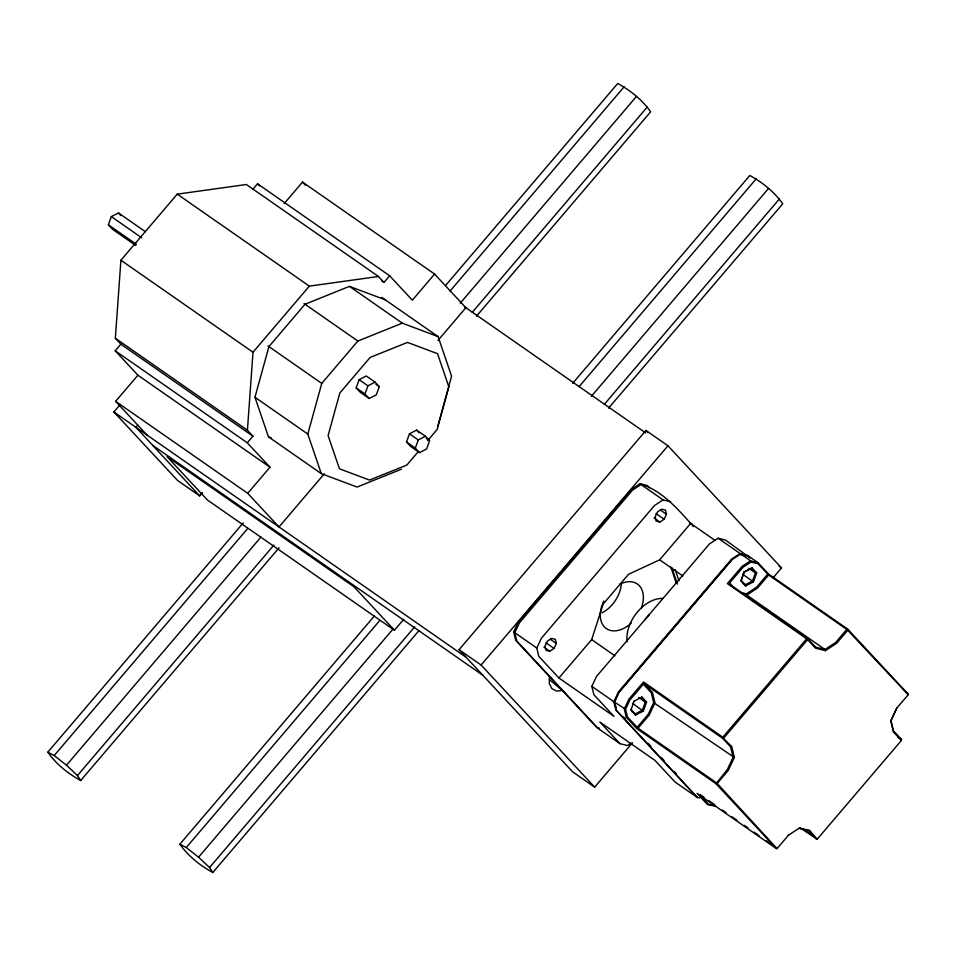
<?xml version="1.0" encoding="UTF-8"?>
<svg xmlns="http://www.w3.org/2000/svg" width="956" height="956" viewBox="0 0 956 956"><rect width="100%" height="100%" fill="white"/><g stroke="black" fill="none" stroke-linecap="round" stroke-linejoin="round"><path stroke-width="1.43" d="M549.509 676.633L549.294 683.373L551.755 688.499L556.416 691.033L562.403 690.495L549.365 679.585M731.495 586.279L729.536 583.064L742.967 567.302L751.01 562.02L758.012 563.789L768.636 574.998L846.777 629.43L847.781 629.191L768.528 574.006L758.048 562.726L748.142 555.83L739.992 554.349L745.608 555.771M324.275 473.841L278.997 526.959L247.735 493.332L269.986 467.209L247.293 442.795L252.946 436.163L120.862 344.184L115.341 338.245L120.91 260.247L177.254 194.14L246.385 184.496L378.468 276.487L383.989 282.414L389.642 275.782L257.546 183.803L252.838 189.324M252.946 436.163L247.425 430.236L253.005 352.238L309.338 286.131L378.468 276.487M635.489 715.136L631.032 709.424L635.489 715.136L643.34 711.085L646.603 702.086L641.978 697.115L633.983 701.238M740.972 580.973L744.091 572.047L752.085 567.924L756.71 572.895L753.459 581.893L745.596 585.944L740.972 580.973L744.222 571.975M401.52 469.181L357.066 487.058L321.288 473.626L307.796 434.06L321.754 383.404L357.855 341.041L402.309 323.164L438.087 336.596L451.579 376.162L437.621 426.818M758.048 562.726L750.568 560.837L740.661 553.93L731.961 559.642L618.902 692.287L614.397 702.074L616.405 710.392L697.593 797.71M800.53 828.111L817.177 839.237L901.389 740.482L893.418 731.902L890.789 720.991L896.752 708.121L907.973 695.024L908.009 693.96L847.781 629.191M749.624 557.623L725.58 540.116L718.099 538.216L709.519 543.856L596.472 676.501L591.836 686.372L593.843 694.677L613.967 716.331L558.937 678.007L591.668 639.6L603.188 604.037L628.522 574.305L659.652 559.834L690.674 523.434C676.478 507.505 660.907 489.962 639.946 483.796L631.378 489.436L518.319 622.081L513.683 631.94L515.69 640.257L596.879 727.576L599.376 728.209M135.716 245.453L112.557 229.321L108.363 224.815L111.326 216.618L118.472 212.949L145.3 231.627M356.182 387.861L359.133 379.675L366.291 375.995L375.099 382.125L379.293 386.642L376.329 394.828L369.183 398.497L360.364 392.366L356.182 387.861L364.989 393.992L369.183 398.497M364.989 393.992L367.94 385.806L375.099 382.125M406.503 441.983L409.467 433.797L416.613 430.116L425.42 436.247L429.614 440.764L426.651 448.95L419.505 452.63L410.698 446.488L406.503 441.983L415.31 448.113L419.505 452.63M415.31 448.113L418.274 439.927L425.42 436.247M630.864 710.165L634.115 701.166M558.937 678.007L538.802 656.354L536.794 648.037L541.431 638.178L654.49 505.533L663.058 499.892L670.538 501.781M554.026 648.407L556.344 643.472L555.34 639.325L551.6 638.369L547.322 641.189L545.004 646.125L546.007 650.283L549.748 651.227L554.026 648.407L545.876 642.731M664.133 519.216L666.463 514.28L665.46 510.122L661.719 509.178L657.429 511.998L655.111 516.933L656.115 521.092L659.855 522.036L664.133 519.216L655.983 513.539M699.541 797.961L697.043 797.328L615.855 710.009L613.848 701.704L618.484 691.833L731.543 559.188L740.111 553.548L747.592 555.448M716.211 782.629L638.058 728.197L627.447 717L625.559 709.197L629.908 699.947L643.34 684.197L644.475 683.887L722.628 738.319L730.599 746.887L733.109 757.283L727.301 769.616L716.044 783.765L636.792 728.568L626.311 717.299L624.304 708.982L628.94 699.123L643.543 681.987L722.796 737.184L722.628 738.319M643.34 684.197L651.311 692.765L653.701 702.636L648.18 714.347L637.09 727.373M722.987 737.936L731.734 746.588L734.363 757.499L728.269 770.44L717.179 783.466L716.403 783.394M890.789 720.991L896.883 708.049M847.554 629.502L847.745 630.267L836.655 643.28L825.398 650.678L815.588 648.192L807.617 639.624L807.653 638.56L729.5 584.128M699.959 794.974L708.635 804.307L715.65 806.087L707.5 804.617L697.02 793.337L776.272 848.534L777.049 848.605L788.497 835.209M901.389 740.482L901.424 739.406L893.454 730.838L890.944 720.442M269.986 467.209L137.903 375.218L115.21 350.816L120.862 344.184M146.913 434.968L115.64 401.341L137.903 375.218M284.123 203.664L302.514 182.094L434.598 274.073L465.859 307.713L437.932 340.479M202.457 492.567L199.649 495.853L177.637 480.521L113.895 411.976L119.703 405.153M137.843 425.026L135.907 427.296L199.649 495.853M434.598 274.073L412.335 300.196L389.642 275.782M279.08 547.776L80.71 780.514C68.067 773.631 56.093 764.023 47.8 752.205L243.266 522.86M445.496 285.581L617.731 83.495C630.386 90.378 642.348 99.986 650.642 111.804L476.47 316.173M47.8 752.205L54.193 755.539L247.724 528.465M449.953 291.186L624.125 86.829M80.71 780.514L77.46 775.555L66.478 765.218L260.976 537.009M460.302 303.136L636.409 96.496M77.46 775.555L273.894 545.087M472.264 312.349L647.403 106.845M418.202 451.722L406.826 465.07L369.494 480.079L339.44 468.799L328.099 435.566L339.822 393L370.151 357.425L407.495 342.415L437.549 353.684L448.878 386.917L437.155 429.483L427.679 440.596M418.907 630.685L212.806 872.505C200.151 865.622 188.177 856.014 179.883 844.196L374.382 615.987M572.74 383.248L749.815 175.486C762.47 182.369 774.432 191.977 782.737 203.795L608.566 408.152M179.883 844.196L186.277 847.53L379.807 620.456M579.133 386.583L756.208 178.82M212.806 872.505L209.555 867.546L198.561 857.197L393.059 629M591.429 396.25L768.505 188.487M394.422 630.231L354.162 586.936L167.049 456.621L207.309 499.916L394.422 630.231L403.767 619.273M209.555 867.546L414.689 626.861M604.347 404.328L779.487 198.836M632.514 742.752L594.656 787.17L572.644 771.839L459.071 649.698L645.933 430.451L667.957 445.783L781.518 567.912L773.117 577.783M594.656 787.17L481.095 665.029L667.957 445.783M732.093 559.571L619.034 692.216L614.397 702.074L625.559 709.197M767.656 574.162L756.566 587.187L746.385 593.879L740.04 592.278M638.058 728.197L649.16 715.184L654.956 702.863L652.446 692.467L644.475 683.887M768.636 574.998L757.534 588.024L746.815 595.062L742.812 594.058M722.796 737.184L806.649 638.799L807.426 638.871M723.764 738.02L807.617 639.624M846.777 629.43L835.687 642.444L824.968 649.494L815.623 647.128L807.653 638.56M908.2 694.725L847.745 630.267M777.049 848.605L717.179 783.466M817.177 839.237L809.565 830.298L799.085 828.231L808.429 830.597L816.4 839.165M631.151 743.147L627.471 745.561L619.99 743.672L597.978 728.341L516.79 641.022L514.782 632.705L519.419 622.846L632.478 490.201L641.046 484.561L663.058 499.892M788.365 835.281L799.754 827.812M744.091 572.047L752.085 567.924M641.978 697.115L641.129 697.557L645.336 702.062L646.603 702.086M756.71 572.895L755.443 572.871L748.835 568.27M734.363 757.499L653.701 702.636M639.946 483.796L647.427 485.684L649.411 487.823M385.244 299.802L349.442 286.37L305.012 304.247L268.923 346.598L254.965 397.23L268.457 436.832L271.217 437.86M689.575 522.789L691.905 524.055L693.124 526.625M464.64 306.852L645.647 432.913M381.54 280.717L383.989 282.414M779.08 566.215L781.518 567.912M381.826 297.412L438.087 336.596M718.099 538.216L740.111 553.548M690.674 523.434L715.136 540.463M349.717 286.537L402.309 323.164M660.632 510.229L666.463 514.28M742.573 574.162L753.459 581.893M905.571 692.264L908.009 693.96M654.024 517.973L659.855 522.036M743.135 583.208L745.333 584.737L745.596 585.944M177.254 194.14L309.338 286.131M806.649 638.799L727.397 583.602L741.999 566.466L750.568 560.837L751.01 562.02M304.044 303.554L357.855 341.041M659.652 559.834L682.883 576.014M897.756 736.861L901.424 739.406M375.983 384.336L379.293 386.642M359.133 379.675L367.94 385.806M111.326 216.618L141.799 237.853M426.316 438.457L429.614 440.764M409.467 433.797L418.274 439.927M108.363 224.815L136.409 244.342M267.943 345.917L321.754 383.404M120.91 260.247L253.005 352.238M255.204 397.433L307.796 434.06M591.668 639.6L614.899 655.78M268.708 437L321.288 473.626M638.728 697.462L645.336 702.062L642.372 710.248L635.226 713.929L631.928 711.634M550.525 639.421L556.344 643.472M115.341 338.245L247.425 430.236M632.466 703.353L643.34 711.085M543.916 647.164L549.748 651.227M806.434 831.29L812.528 835.532M115.21 350.816L247.293 442.795M513.683 631.94L536.794 648.037M591.836 686.372L613.848 701.704M700.342 794.723L704.01 797.268M708.886 800.674L714.992 804.928M722.318 810.031L725.986 812.576M732.093 816.83L736.98 820.236M744.306 825.339L747.962 827.884M754.069 832.138L758.956 835.544M766.282 840.647L769.95 843.192M697.043 797.328L675.032 781.996L654.896 760.355L599.866 722.019L619.99 743.672M115.64 401.341L247.735 493.332M459.071 649.698L481.095 665.029M113.895 411.976L466.122 657.274M152.685 445.341L482.9 675.318M186.277 847.53L198.561 857.197M54.193 755.539L66.478 765.218M645.933 430.451L647.965 432.626M748.142 555.83L750.173 558.005M751.237 568.366L755.443 572.871L752.48 581.057L745.333 584.737L741.139 580.232M729.536 583.064L734.519 588.418M302.514 182.094L305.538 185.345M257.546 183.803L259.53 185.918M416.613 430.116L419.134 432.817M716.044 783.765L776.272 848.534M623.539 716.964L625.571 719.151M647.893 743.159L650.94 746.445M661.098 757.355L664.133 760.629M674.291 771.54L676.31 773.727M118.472 212.949L120.994 215.65M825.398 650.678L824.968 649.494L746.815 595.062L746.385 593.879M675.199 569.645L678.987 580.758M670.73 566.872L676.322 583.28M671.829 567.637L677.422 584.056M614.553 701.537L616.118 708.026M621.328 583.853A27.162 18.248 -55.1 0 1 601.957 612.939M619.691 584.283A27.162 18.248 -55.1 0 1 639.349 585.729A27.162 18.248 -55.1 0 1 641.476 607.717M631.211 623.145A27.162 18.248 -55.1 0 1 606.773 628.881A27.162 18.248 -55.1 0 1 602.172 604.837M602.65 603.595A27.162 18.248 -55.1 0 1 603.786 601.061M627.064 641.763A32.6 21.892 -55.1 0 1 662.89 598.432M644.762 619.942A32.6 21.892 -55.1 0 1 649.423 614.672"/></g></svg>
